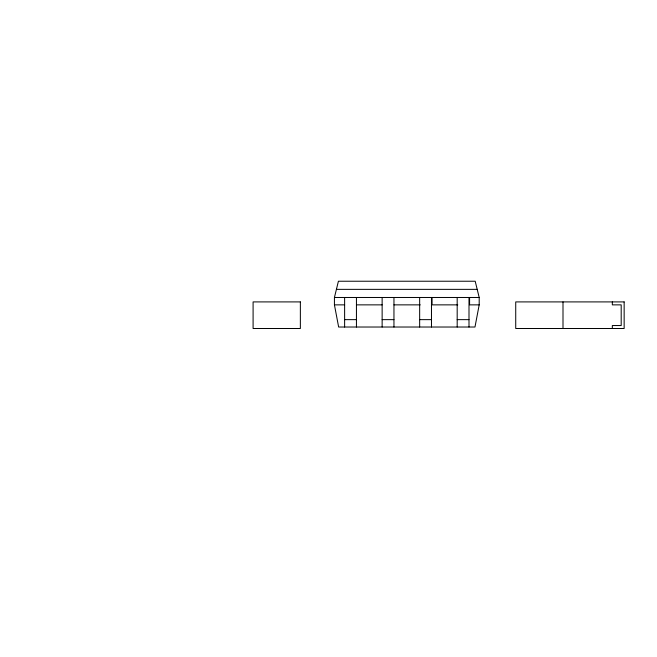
<?xml version="1.0" encoding="UTF-8"?>
<svg xmlns="http://www.w3.org/2000/svg" width="657" height="657" viewBox="0 0 657 657"><rect width="100%" height="100%" fill="white"/><g stroke="black" fill="none" stroke-linecap="round" stroke-linejoin="round"><path stroke-width="0.99" d="M479.191 304.864L474.978 327.022L338.642 327.022L334.429 304.864L334.429 297.481L338.412 281.229L475.2 281.229L479.191 297.481L479.191 304.864L469.583 304.864L469.583 297.481M336.417 289.359L477.196 289.359M334.429 297.481L479.191 297.481M334.429 304.864L344.621 304.864M356.439 304.864L382.136 304.864M393.954 304.864L420.25 304.864M457.773 304.864L432.068 304.864L432.068 297.481M344.621 319.639L356.439 319.639M382.136 319.639L393.954 319.639M419.659 319.639L431.477 319.639M457.182 319.639L468.999 319.639M612.332 301.908L612.332 304.864L621.193 304.864L621.193 325.543L612.332 325.543L612.332 328.5M563 301.908L563 328.5M468.999 297.481L468.999 327.022M457.182 297.481L457.182 327.022M431.477 297.481L431.477 327.022M419.659 297.481L419.659 327.022M393.954 297.481L393.954 327.022M382.136 297.481L382.136 327.022M356.439 297.481L356.439 327.022M344.621 297.481L344.621 327.022M300.364 301.908L253.093 301.908L253.093 328.5L300.364 328.5L300.364 301.908M624.15 301.908L515.729 301.908L515.729 328.5L624.15 328.5L624.15 301.908"/></g></svg>
